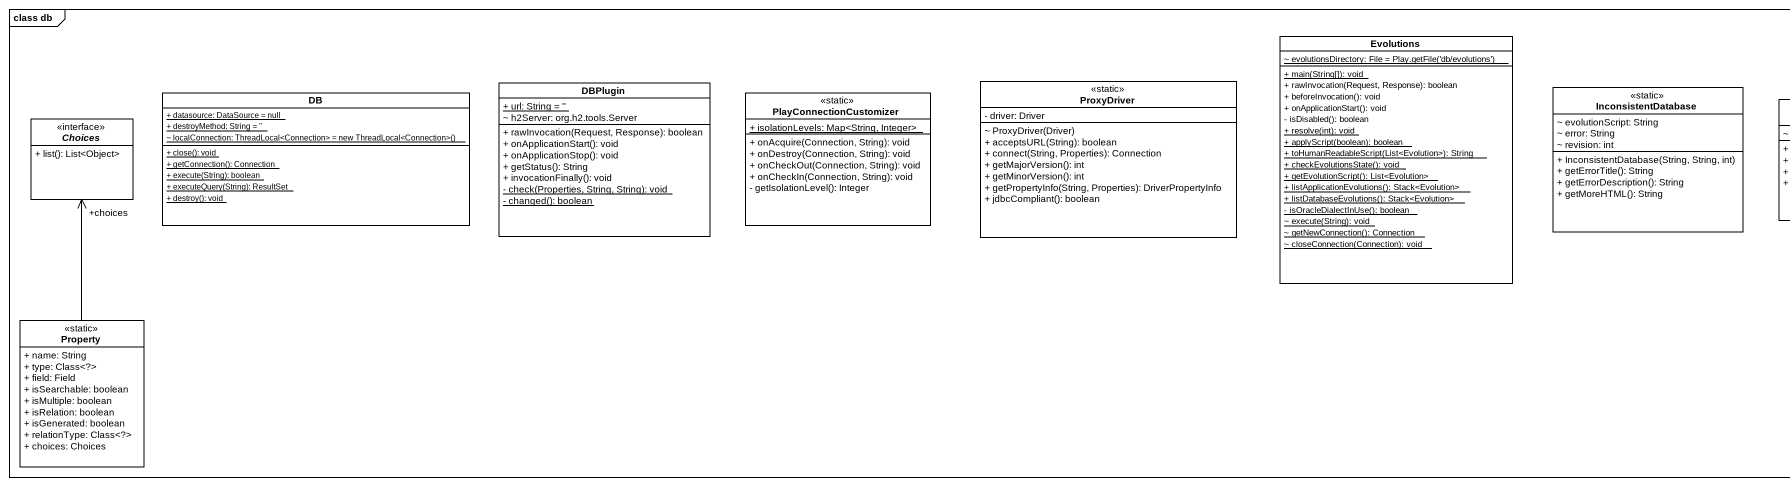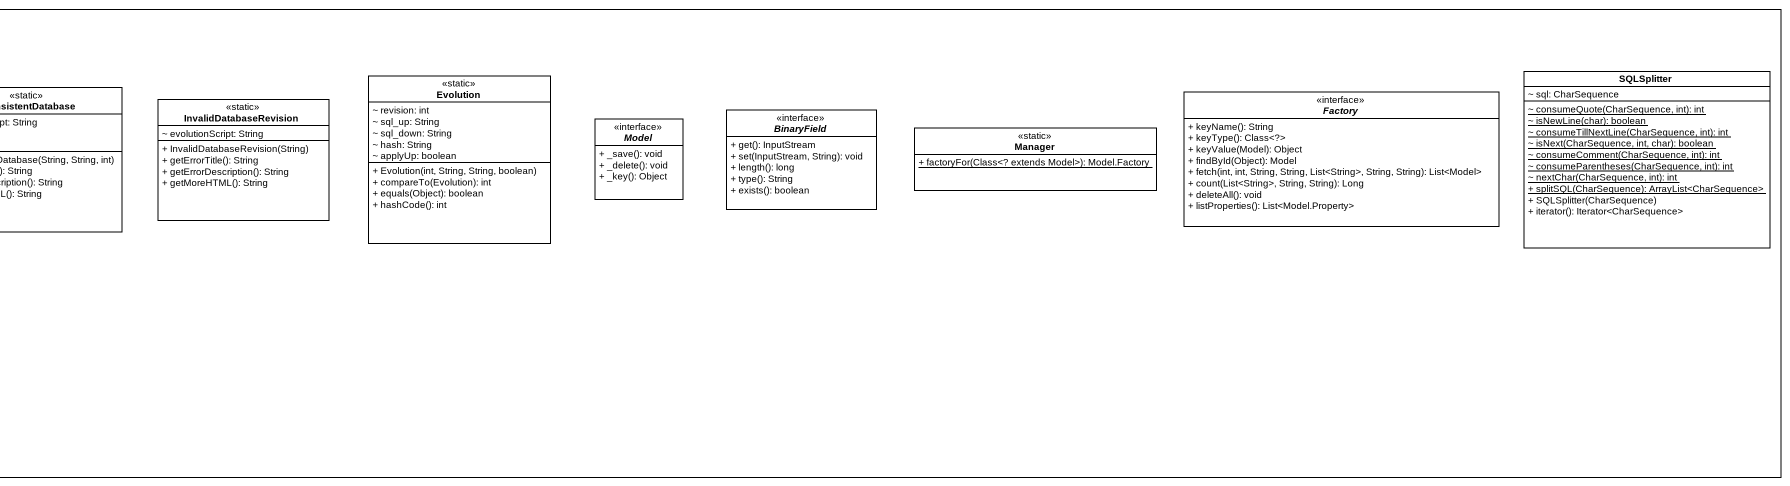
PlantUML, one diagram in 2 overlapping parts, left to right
@startuml
mainframe class db
hide circle
hide empty members
skinparam classAttributeIconSize 0
class Evolutions {
  {static} {field} ~ evolutionsDirectory: File = Play.getFile('db/evolutions')
  {static} + main(String[]): void
  + rawInvocation(Request, Response): boolean
  + beforeInvocation(): void
  + onApplicationStart(): void
  - isDisabled(): boolean
  {static} + resolve(int): void
  {static} + applyScript(boolean): boolean
  {static} + toHumanReadableScript(List<Evolution>): String
  {static} + checkEvolutionsState(): void
  {static} + getEvolutionScript(): List<Evolution>
  {static} + listApplicationEvolutions(): Stack<Evolution>
  {static} + listDatabaseEvolutions(): Stack<Evolution>
  {static} - isOracleDialectInUse(): boolean
  {static} ~ execute(String): void
  {static} ~ getNewConnection(): Connection
  {static} ~ closeConnection(Connection): void
}
class Evolution <<static>> {
  ~ revision: int
  ~ sql_up: String
  ~ sql_down: String
  ~ hash: String
  ~ applyUp: boolean
  + Evolution(int, String, String, boolean)
  + compareTo(Evolution): int
  + equals(Object): boolean
  + hashCode(): int
}
class SQLSplitter {
  ~ sql: CharSequence
  {static} ~ consumeQuote(CharSequence, int): int
  {static} ~ isNewLine(char): boolean
  {static} ~ consumeTillNextLine(CharSequence, int): int
  {static} ~ isNext(CharSequence, int, char): boolean
  {static} ~ consumeComment(CharSequence, int): int
  {static} ~ consumeParentheses(CharSequence, int): int
  {static} ~ nextChar(CharSequence, int): int
  {static} + splitSQL(CharSequence): ArrayList<CharSequence>
  + SQLSplitter(CharSequence)
  + iterator(): Iterator<CharSequence>
}
class DB {
  {static} + datasource: DataSource = null
  {static} + destroyMethod: String = ''
  {static} {field} ~ localConnection: ThreadLocal<Connection> = new ThreadLocal<Connection>()
  {static} + close(): void
  {static} + getConnection(): Connection
  {static} + execute(String): boolean
  {static} + executeQuery(String): ResultSet
  {static} + destroy(): void
}
class DBPlugin {
  {static} + url: String = ''
  ~ h2Server: org.h2.tools.Server
  + rawInvocation(Request, Response): boolean
  + onApplicationStart(): void
  + onApplicationStop(): void
  + getStatus(): String
  + invocationFinally(): void
  {static} - check(Properties, String, String): void
  {static} - changed(): boolean
}
class PlayConnectionCustomizer <<static>> {
  {static} + isolationLevels: Map<String, Integer>
  + onAcquire(Connection, String): void
  + onDestroy(Connection, String): void
  + onCheckOut(Connection, String): void
  + onCheckIn(Connection, String): void
  - getIsolationLevel(): Integer
}
class ProxyDriver <<static>> {
  - driver: Driver
  ~ ProxyDriver(Driver)
  + acceptsURL(String): boolean
  + connect(String, Properties): Connection
  + getMajorVersion(): int
  + getMinorVersion(): int
  + getPropertyInfo(String, Properties): DriverPropertyInfo
  + jdbcCompliant(): boolean
}
class InconsistentDatabase <<static>> {
  ~ evolutionScript: String
  ~ error: String
  ~ revision: int
  + InconsistentDatabase(String, String, int)
  + getErrorTitle(): String
  + getErrorDescription(): String
  + getMoreHTML(): String
}
class InvalidDatabaseRevision <<static>> {
  ~ evolutionScript: String
  + InvalidDatabaseRevision(String)
  + getErrorTitle(): String
  + getErrorDescription(): String
  + getMoreHTML(): String
}
interface BinaryField <<interface>> {
  + get(): InputStream
  + set(InputStream, String): void
  + length(): long
  + type(): String
  + exists(): boolean
}
interface Factory <<interface>> {
  + keyName(): String
  + keyType(): Class<?>
  + keyValue(Model): Object
  + findById(Object): Model
  + fetch(int, int, String, String, List<String>, String, String): List<Model>
  + count(List<String>, String, String): Long
  + deleteAll(): void
  + listProperties(): List<Model.Property>
}
interface Choices <<interface>> {
  + list(): List<Object>
}
interface Model <<interface>> {
  + _save(): void
  + _delete(): void
  + _key(): Object
}
class Manager <<static>> {
  {static} + factoryFor(Class<? extends Model>): Model.Factory
}
class Property <<static>> {
  + name: String
  + type: Class<?>
  + field: Field
  + isSearchable: boolean
  + isMultiple: boolean
  + isRelation: boolean
  + isGenerated: boolean
  + relationType: Class<?>
  + choices: Choices
}
Property -up-> "+choices" Choices
@enduml
